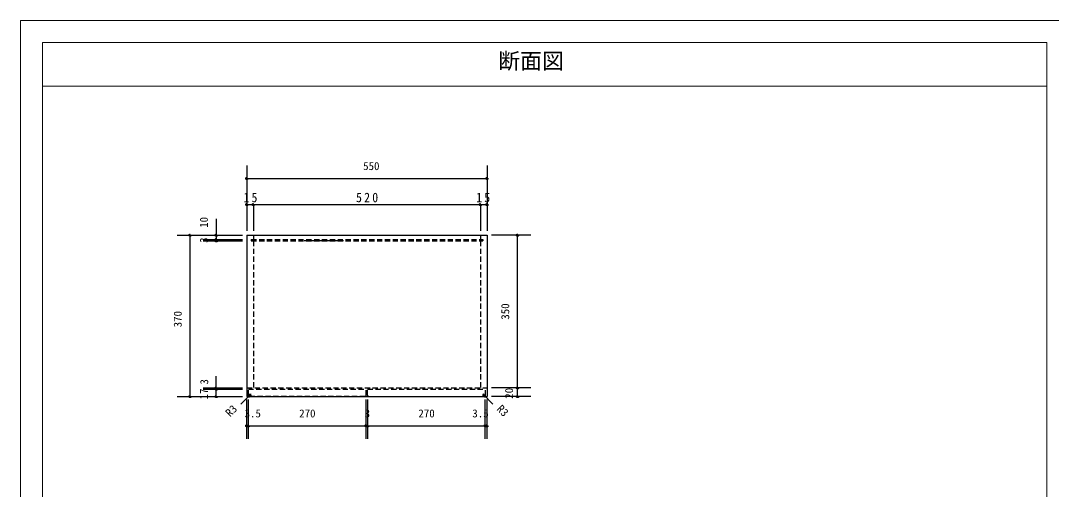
# Model space of a CAD drawing. Units: millimetres at full size, sheet at 1:10. Extents: x -2088 to 1862, y -1004 to 1778.
# Drawn here: x -2088 to 273, y 704 to 1778 of the extents above; entities that cross this region are included whole.
import ezdxf
from ezdxf.enums import TextEntityAlignment as Align

# ---------------------------------------------------------------- set-up
doc = ezdxf.new("R2010")
doc.units = ezdxf.units.MM
doc.header["$LTSCALE"] = 10
doc.header["$PDMODE"] = 32
doc.header["$PDSIZE"] = 5
doc.linetypes.add('DASHED1', pattern=[1.8, 1.2, -0.6])
doc.layers.add('0-0_0', color=7, linetype='Continuous', lineweight=18)
doc.layers.add('2-0_NOTE$003', color=7, linetype='DASHED1')
doc.styles.add('ＭＳ ゴシック', font='')
doc.styles.get('ＭＳ ゴシック').set_extended_font_data('MS Gothic')

msp = doc.modelspace()

# ---------------------------------------------------------------- linework, layer by layer
at = {"layer": '0-0_0'}
for p, q in [((-2037.91, 1728.29), (262.09, 1728.29)), ((-2037.91, 1728.29), (-2037.91, -729.21)), ((262.09, 1728.29), (262.09, -729.21)), ((-2037.91, 1628.29), (262.09, 1628.29))]:
    msp.add_line(p, q, dxfattribs=at)
msp.add_lwpolyline([(-2087.91, -1004.21), (-2087.91, 1778.29), (1862.09, 1778.29)], dxfattribs=at)
at = {"layer": '2-0_NOTE$003', "color": 4, "linetype": 'Continuous'}
for p, q in [((-1569.73, 1446.38), (-1569.73, 1296.38)), ((-1019.73, 1446.38), (-1019.73, 1296.38)), ((-1569.73, 1416.38), (-1019.73, 1416.38)), ((-1569.73, 1356.51), (-1569.73, 1296.38)), ((-1569.73, 1356.51), (-1554.73, 1356.51)), ((-1554.73, 1356.51), (-1034.73, 1356.51)), ((-1034.73, 1356.51), (-1034.73, 1296.38)), ((-1034.73, 1356.51), (-1019.73, 1356.51)), ((-1019.73, 1356.51), (-1019.73, 1296.38)), ((-1639.73, 1324.2), (-1639.73, 1276.38)), ((-1729.73, 1286.38), (-1579.73, 1286.38)), ((-1699.73, 916.38), (-1699.73, 1286.38)), ((-1669.73, 1276.38), (-1579.73, 1276.38)), ((-1639.73, 1273.38), (-1639.73, 1276.38)), ((-919.73, 1286.38), (-1009.73, 1286.38)), ((-949.73, 936.38), (-949.73, 1286.38)), ((-1669.73, 1273.38), (-1579.73, 1273.38)), ((-1348.73, 1273.38), (-1438.73, 1273.38)), ((-1639.73, 916.38), (-1639.73, 963.1)), ((-1669.73, 936.38), (-1579.73, 936.38)), ((-1669.73, 933.38), (-1579.73, 933.38)), ((-1560.24, 922.38), (-1583.29, 899.33)), ((-1029.2, 922.33), (-1006.14, 899.27)), ((-919.73, 936.38), (-1009.73, 936.38)), ((-949.73, 916.38), (-949.73, 936.38)), ((-1729.73, 916.38), (-1579.73, 916.38)), ((-1669.73, 916.38), (-1579.73, 916.38)), ((-1569.73, 819.38), (-1569.73, 909.38)), ((-1565.73, 819.38), (-1565.73, 909.38)), ((-1296.73, 819.38), (-1296.73, 909.38)), ((-1292.73, 819.38), (-1292.73, 909.38)), ((-1023.73, 819.38), (-1023.73, 909.38)), ((-1019.73, 819.38), (-1019.73, 909.38)), ((-919.73, 916.38), (-1009.73, 916.38)), ((-1569.73, 849.38), (-1565.73, 849.38)), ((-1565.73, 849.38), (-1296.73, 849.38)), ((-1296.73, 849.38), (-1292.73, 849.38)), ((-1292.73, 849.38), (-1023.73, 849.38)), ((-1023.73, 849.38), (-1019.73, 849.38))]:
    msp.add_line(p, q, dxfattribs=at)
at = {"layer": '2-0_NOTE$003', "linetype": 'Continuous'}
for p, q in [((-1554.73, 1356.51), (-1554.73, 1296.38)), ((-1569.73, 1286.38), (-1019.73, 1286.38)), ((-1569.73, 1286.38), (-1569.73, 916.38)), ((-1019.73, 1286.38), (-1019.73, 916.38)), ((-1569.73, 916.38), (-1019.73, 916.38))]:
    msp.add_line(p, q, dxfattribs=at)
at = {"layer": '2-0_NOTE$003'}
for p, q in [((-1569.73, 1286.38), (-1569.73, 936.38)), ((-1559.73, 1276.38), (-1559.73, 1273.38)), ((-1559.73, 1276.38), (-1029.73, 1276.38)), ((-1554.73, 1286.38), (-1554.73, 1276.38)), ((-1034.73, 1286.38), (-1034.73, 1276.38)), ((-1029.73, 1276.38), (-1029.73, 1273.38)), ((-1019.73, 1286.38), (-1019.73, 936.38)), ((-1559.73, 1273.38), (-1029.73, 1273.38)), ((-1554.73, 1273.38), (-1554.73, 936.38)), ((-1034.73, 1273.38), (-1034.73, 936.38)), ((-1569.73, 936.38), (-1019.73, 936.38)), ((-1566.23, 933.38), (-1296.23, 933.29)), ((-1566.23, 919.38), (-1566.23, 933.38)), ((-1296.23, 919.38), (-1296.23, 933.29)), ((-1293.23, 919.29), (-1293.23, 933.29)), ((-1293.23, 933.29), (-1023.23, 933.29)), ((-1023.23, 919.29), (-1023.23, 933.29)), ((-1299.23, 916.38), (-1563.23, 916.38)), ((-1290.23, 916.29), (-1026.23, 916.29))]:
    msp.add_line(p, q, dxfattribs=at)
for centre, start, end in [((-1563.23, 919.38), 180, 270), ((-1299.23, 919.38), 270, 0), ((-1290.23, 919.29), 180, 270), ((-1026.23, 919.29), 270, 0)]:
    msp.add_arc(centre, 3, start, end, dxfattribs=at)
at = {"layer": '2-0_NOTE$003', "color": 4}
for p in [(-1569.73, 1416.38), (-1019.73, 1416.38), (-1569.73, 1356.51), (-1554.73, 1356.51), (-1034.73, 1356.51), (-1019.73, 1356.51), (-1699.73, 1286.38), (-1639.73, 1286.38), (-1639.73, 1276.38), (-1639.73, 1273.38), (-949.73, 1286.38), (-1639.73, 936.38), (-1639.73, 933.38), (-1563.23, 919.38), (-1026.19, 919.33), (-949.73, 936.38), (-1699.73, 916.38), (-1639.73, 916.38), (-1565.36, 917.26), (-1024.07, 917.21), (-949.73, 916.38), (-1569.73, 849.38), (-1565.73, 849.38), (-1296.73, 849.38), (-1292.73, 849.38), (-1023.73, 849.38), (-1019.73, 849.38)]:
    msp.add_point(p, dxfattribs=at)

# ---------------------------------------------------------------- texts
at = {"layer": '0-0_0', "style": 'ＭＳ ゴシック'}
msp.add_text('断面図 ', height=36.66, dxfattribs=at).set_placement((-993.91, 1656.46), align=Align.BOTTOM_LEFT)
at = {"layer": '2-0_NOTE$003', "style": 'ＭＳ ゴシック'}
for s, p in [('550', (-1303.48, 1430.13)), ('3.5', (-1574.98, 863.13)), ('270', (-1449.98, 863.13)), ('3', (-1299.98, 863.13)), ('270', (-1176.98, 863.13)), ('3.5', (-1053.48, 863.15))]:
    msp.add_text(s, height=18.33, dxfattribs=at).set_placement(p, align=Align.BOTTOM_LEFT)
for s, rotation, p in [('10', 90, (-1653.48, 1303.2)), ('3', 90, (-1653.48, 1268.63)), ('370', 90, (-1713.48, 1075.13)), ('350', 90, (-963.48, 1092.63)), ('3', 90, (-1652.85, 943.97)), ('17', 90, (-1653.48, 909.81)), ('20', 90, (-954.73, 911.38)), ('R3', 315, (-1003.02, 882.48)), ('R3', 45, (-1604.13, 864.8))]:
    msp.add_text(s, height=18.33, rotation=rotation, dxfattribs=at).set_placement(p, align=Align.BOTTOM_LEFT)
at = {"layer": '2-0_NOTE$003', "char_height": 21.99, "attachment_point": 7, "style": 'ＭＳ ゴシック'}
for s, insert in [('\\T1.36;\\W0.9;15', (-1577.48, 1361.51)), ('\\T1.38;\\W0.9;520', (-1319.73, 1361.51)), ('\\T1.36;\\W0.9;15', (-1044.48, 1361.51))]:
    msp.add_mtext(s, dxfattribs=dict(at, insert=insert))

doc.saveas('drawing.dxf')
